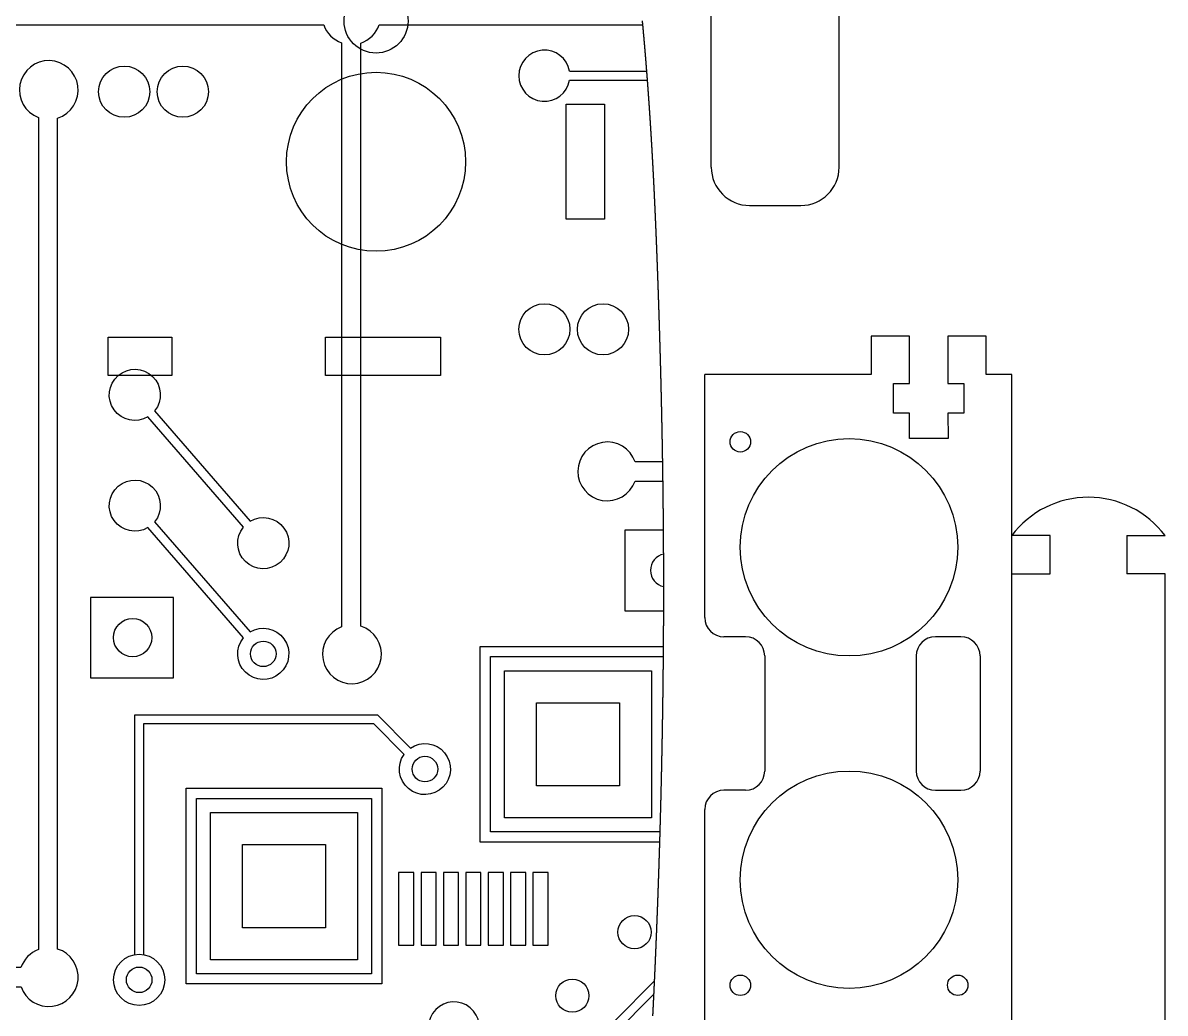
# Model space of a CAD drawing. Header units: millimetres. Extents: x -53 to 1579, y -453 to 381.
# Drawn here: x 5.8 to 95.1, y 230.3 to 307.8 of the extents above; entities that cross this region are included whole.
import ezdxf

# ---------------------------------------------------------------- set-up
doc = ezdxf.new("R2010")
doc.units = ezdxf.units.MM
doc.layers.add('design1 cut', color=1, linetype='Continuous')
doc.layers.add('design1-etch', color=5, linetype='Continuous')
doc.layers.add('toCut', color=1, linetype='Continuous', true_color=0xff0000)

msp = doc.modelspace()

# ---------------------------------------------------------------- linework, layer by layer
at = {"layer": 'design1 cut'}
for centre, radius in [((14.374, 259.696), 1.5), ((24.588, 258.422), 1), ((37.232, 249.414), 1), ((14.885, 232.931), 1)]:
    msp.add_circle(centre, radius, dxfattribs=at)
at = {"layer": 'design1-etch'}
for points in [[(3.296, 307.61), (29.316, 307.61, 0.227202), (30.719, 306.203), (30.719, 260.542, 5.963573), (32.219, 260.581), (32.219, 306.19, 0.231476), (33.657, 307.61), (54.271, 307.61)], [(3.296, 232.387), (5.647, 232.387, 1.618375), (8.511, 235.34), (8.511, 300.324, 5.963573), (7.011, 300.363), (7.011, 235.301, 0.224941), (5.64, 233.887), (3.296, 233.887)], [(55.824, 273.432), (53.667, 273.432, 5.965639), (53.66, 271.932), (55.847, 271.932)], [(14.535, 234.9), (14.535, 253.644), (33.531, 253.644), (36.094, 251.058, -11.340391), (35.597, 250.566), (33.239, 252.944), (15.235, 252.944), (15.235, 234.9)], [(55.187, 232.845), (45.877, 223.474), (41.156, 228.079, 11.340391), (40.667, 227.578), (45.884, 222.489), (55.138, 231.802)]]:
    msp.add_lwpolyline(points, format="xyb", dxfattribs=at)
for points in [[(48.541, 303.982), (54.58, 303.982)], [(48.541, 303.282), (54.634, 303.282)], [(55.888, 268.084), (52.872, 268.084), (52.872, 261.799), (55.903, 261.799)], [(55.598, 243.705), (41.552, 243.705), (41.552, 259.005), (55.888, 259.005)], [(55.622, 244.505), (42.352, 244.505), (42.352, 258.205), (55.882, 258.205)]]:
    msp.add_lwpolyline(points, dxfattribs=at)
for points in [[(23.034, 268.342), (15.568, 276.96, -11.340391), (16.097, 277.418), (23.563, 268.801, -11.340391)], [(23.034, 259.681), (15.568, 268.298, -11.340391), (16.097, 268.756), (23.563, 260.139, -11.340391)]]:
    msp.add_lwpolyline(points, format="xyb", close=True, dxfattribs=at)
for points in [[(17.575, 262.825), (11.08, 262.825), (11.08, 256.54), (17.575, 256.54)], [(54.952, 257.105), (54.952, 245.605), (43.452, 245.605), (43.452, 257.105)], [(52.452, 254.605), (52.452, 248.105), (45.952, 248.105), (45.952, 254.605)], [(33.86, 247.908), (33.86, 232.608), (18.56, 232.608), (18.56, 247.908)], [(33.06, 247.108), (33.06, 233.408), (19.36, 233.408), (19.36, 247.108)], [(31.96, 246.008), (31.96, 234.508), (20.46, 234.508), (20.46, 246.008)], [(29.46, 243.508), (29.46, 237.008), (22.96, 237.008), (22.96, 243.508)], [(35.175, 241.319), (35.175, 235.641), (36.362, 235.641), (36.362, 241.319)], [(36.926, 241.319), (36.926, 235.641), (38.113, 235.641), (38.113, 241.319)], [(38.676, 241.319), (38.676, 235.641), (39.863, 235.641), (39.863, 241.319)], [(40.426, 241.319), (40.426, 235.641), (41.613, 235.641), (41.613, 241.319)], [(42.176, 241.319), (42.176, 235.641), (43.364, 235.641), (43.364, 241.319)], [(43.927, 241.319), (43.927, 235.641), (45.114, 235.641), (45.114, 241.319)], [(45.677, 241.319), (45.677, 235.641), (46.864, 235.641), (46.864, 241.319)]]:
    msp.add_lwpolyline(points, close=True, dxfattribs=at)
for centre, radius in [((13.716, 302.384), 2), ((18.301, 302.384), 2), ((46.572, 283.804), 2), ((51.157, 283.804), 2), ((53.622, 236.656), 1.3), ((14.885, 232.931), 2), ((48.757, 231.693), 1.3)]:
    msp.add_circle(centre, radius, dxfattribs=at)
for centre, radius, start, end in [((46.572, 303.632), 2, 10.07866, 349.92134), ((56.166, 264.955), 1.3, 101.87548, 258.41154)]:
    msp.add_arc(centre, radius, start, end, dxfattribs=at)
at = {"layer": 'toCut'}
for p, q in [((59.62, 296.487), (59.62, 374.551)), ((69.62, 296.487), (69.62, 317.637)), ((62.62, 293.487), (66.62, 293.487)), ((75.111, 283.258), (72.111, 283.258)), ((72.111, 283.258), (72.111, 280.258)), ((75.111, 279.558), (75.111, 283.258)), ((81.111, 283.258), (78.111, 283.258)), ((78.111, 283.258), (78.111, 279.558)), ((81.111, 280.258), (81.111, 283.258)), ((59.111, 261.258), (59.111, 280.258)), ((72.111, 280.258), (59.111, 280.258)), ((83.111, 280.258), (81.111, 280.258)), ((83.111, 180.258), (83.111, 280.258)), ((73.861, 277.258), (73.861, 279.558)), ((73.861, 279.558), (75.111, 279.558)), ((78.111, 279.558), (79.361, 279.558)), ((79.361, 279.558), (79.361, 277.258)), ((75.132, 277.258), (73.861, 277.258)), ((75.132, 275.258), (75.132, 277.258)), ((79.361, 277.258), (78.111, 277.258)), ((78.111, 277.258), (78.132, 275.258)), ((78.132, 275.258), (75.132, 275.258)), ((86.111, 267.669), (83.111, 267.669)), ((86.111, 264.669), (86.111, 267.669)), ((92.111, 267.669), (92.111, 264.669)), ((92.111, 267.669), (95.111, 267.669)), ((83.111, 264.669), (86.111, 264.669)), ((95.111, 264.669), (92.111, 264.669)), ((95.111, 194.669), (95.111, 264.669)), ((62.3, 259.758), (60.611, 259.758)), ((79.142, 259.758), (77.142, 259.758)), ((63.8, 258.258), (63.8, 249.258)), ((75.642, 258.258), (75.642, 249.258)), ((80.642, 258.258), (80.642, 249.258)), ((62.3, 247.758), (60.611, 247.758)), ((77.142, 247.758), (79.142, 247.758)), ((59.111, 214.258), (59.111, 246.258))]:
    msp.add_line(p, q, dxfattribs=at)
for points in [[(48.281, 301.404), (51.281, 301.404), (51.281, 292.404), (48.281, 292.404)], [(12.453, 280.193), (12.453, 283.193), (17.453, 283.193), (17.453, 280.193)], [(29.453, 280.193), (29.453, 283.193), (38.453, 283.193), (38.453, 280.193)]]:
    msp.add_lwpolyline(points, close=True, dxfattribs=at)
for centre, radius in [((33.408, 307.904), 2.5), ((33.408, 296.904), 7), ((61.892, 275.008), 0.8), ((70.392, 266.758), 8.5), ((70.392, 240.758), 8.5), ((61.892, 232.508), 0.8), ((78.892, 232.508), 0.8)]:
    msp.add_circle(centre, radius, dxfattribs=at)
for centre, radius, start, end in [((62.62, 296.487), 3, 180, 270), ((66.62, 296.487), 3, 270, 0), ((89.111, 263.169), 7.5, 36.8699, 143.1301), ((60.611, 261.258), 1.5, 180, 270), ((62.3, 258.258), 1.5, 360, 90), ((77.142, 258.258), 1.5, 90, 180), ((79.142, 258.258), 1.5, 0, 90), ((62.3, 249.258), 1.5, 270, 0), ((77.142, 249.258), 1.5, 180, 270), ((79.142, 249.258), 1.5, 270, 0), ((60.611, 246.258), 1.5, 90, 180)]:
    msp.add_arc(centre, radius, start, end, dxfattribs=at)
for points in [[(54.297, 307.333), (54.269, 307.631), (54.242, 307.929)], [(54.351, 306.735), (54.324, 307.034), (54.297, 307.333)], [(54.404, 306.136), (54.378, 306.436), (54.351, 306.735)], [(54.455, 305.536), (54.429, 305.836), (54.404, 306.136)], [(54.505, 304.935), (54.48, 305.236), (54.455, 305.536)], [(54.553, 304.333), (54.529, 304.634), (54.505, 304.935)], [(54.6, 303.729), (54.576, 304.031), (54.553, 304.333)], [(54.646, 303.124), (54.623, 303.426), (54.6, 303.729)], [(54.69, 302.518), (54.668, 302.821), (54.646, 303.124)], [(54.734, 301.91), (54.712, 302.214), (54.69, 302.518)], [(54.755, 301.605), (54.745, 301.757), (54.734, 301.91)], [(54.777, 301.299), (54.766, 301.452), (54.755, 301.605)], [(54.798, 300.992), (54.787, 301.145), (54.777, 301.299)], [(54.818, 300.683), (54.808, 300.838), (54.798, 300.992)], [(54.839, 300.374), (54.829, 300.529), (54.818, 300.683)], [(54.859, 300.063), (54.849, 300.218), (54.839, 300.374)], [(54.88, 299.75), (54.869, 299.906), (54.859, 300.063)], [(54.899, 299.435), (54.889, 299.592), (54.88, 299.75)], [(54.919, 299.118), (54.909, 299.276), (54.899, 299.435)], [(54.939, 298.799), (54.929, 298.959), (54.919, 299.118)], [(54.958, 298.478), (54.948, 298.638), (54.939, 298.799)], [(54.977, 298.154), (54.968, 298.316), (54.958, 298.478)], [(54.996, 297.827), (54.987, 297.99), (54.977, 298.154)], [(55.015, 297.497), (55.006, 297.662), (54.996, 297.827)], [(55.034, 297.165), (55.024, 297.331), (55.015, 297.497)], [(55.043, 296.997), (55.038, 297.081), (55.034, 297.165)], [(55.052, 296.829), (55.048, 296.913), (55.043, 296.997)], [(55.061, 296.66), (55.057, 296.744), (55.052, 296.829)], [(55.071, 296.49), (55.066, 296.575), (55.061, 296.66)], [(55.08, 296.319), (55.075, 296.404), (55.071, 296.49)], [(55.089, 296.147), (55.084, 296.233), (55.08, 296.319)], [(55.098, 295.974), (55.093, 296.061), (55.089, 296.147)], [(55.107, 295.801), (55.102, 295.888), (55.098, 295.974)], [(55.116, 295.626), (55.111, 295.713), (55.107, 295.801)], [(55.125, 295.451), (55.12, 295.538), (55.116, 295.626)], [(55.134, 295.274), (55.129, 295.362), (55.125, 295.451)], [(55.142, 295.096), (55.138, 295.185), (55.134, 295.274)], [(55.151, 294.918), (55.147, 295.007), (55.142, 295.096)], [(55.16, 294.738), (55.156, 294.828), (55.151, 294.918)], [(55.169, 294.557), (55.165, 294.648), (55.16, 294.738)], [(55.178, 294.375), (55.173, 294.466), (55.169, 294.557)], [(55.186, 294.192), (55.182, 294.284), (55.178, 294.375)], [(55.195, 294.008), (55.191, 294.1), (55.186, 294.192)], [(55.204, 293.823), (55.199, 293.915), (55.195, 294.008)], [(55.212, 293.636), (55.208, 293.729), (55.204, 293.823)], [(55.221, 293.448), (55.217, 293.542), (55.212, 293.636)], [(55.23, 293.259), (55.225, 293.354), (55.221, 293.448)], [(55.238, 293.069), (55.234, 293.164), (55.23, 293.259)], [(55.247, 292.878), (55.243, 292.974), (55.238, 293.069)], [(55.255, 292.685), (55.251, 292.781), (55.247, 292.878)], [(55.264, 292.491), (55.26, 292.588), (55.255, 292.685)], [(55.272, 292.296), (55.268, 292.393), (55.264, 292.491)], [(55.281, 292.099), (55.277, 292.197), (55.272, 292.296)], [(55.289, 291.901), (55.285, 292), (55.281, 292.099)], [(55.298, 291.701), (55.293, 291.801), (55.289, 291.901)], [(55.306, 291.5), (55.302, 291.601), (55.298, 291.701)], [(55.314, 291.298), (55.31, 291.399), (55.306, 291.5)], [(55.323, 291.094), (55.319, 291.196), (55.314, 291.298)], [(55.331, 290.889), (55.327, 290.991), (55.323, 291.094)], [(55.34, 290.682), (55.335, 290.785), (55.331, 290.889)], [(55.348, 290.474), (55.344, 290.578), (55.34, 290.682)], [(55.356, 290.264), (55.352, 290.369), (55.348, 290.474)], [(55.365, 290.053), (55.36, 290.158), (55.356, 290.264)], [(55.373, 289.84), (55.369, 289.946), (55.365, 290.053)], [(55.381, 289.625), (55.377, 289.732), (55.373, 289.84)], [(55.389, 289.409), (55.385, 289.517), (55.381, 289.625)], [(55.398, 289.191), (55.394, 289.3), (55.389, 289.409)], [(55.406, 288.972), (55.402, 289.081), (55.398, 289.191)], [(55.414, 288.751), (55.41, 288.861), (55.406, 288.972)], [(55.422, 288.528), (55.418, 288.639), (55.414, 288.751)], [(55.431, 288.303), (55.426, 288.415), (55.422, 288.528)], [(55.439, 288.077), (55.435, 288.19), (55.431, 288.303)], [(55.447, 287.849), (55.443, 287.963), (55.439, 288.077)], [(55.455, 287.619), (55.451, 287.734), (55.447, 287.849)], [(55.463, 287.388), (55.459, 287.503), (55.455, 287.619)], [(55.472, 287.154), (55.468, 287.271), (55.463, 287.388)], [(55.48, 286.919), (55.476, 287.037), (55.472, 287.154)], [(55.488, 286.682), (55.484, 286.8), (55.48, 286.919)], [(55.496, 286.443), (55.492, 286.562), (55.488, 286.682)], [(55.504, 286.203), (55.5, 286.323), (55.496, 286.443)], [(55.512, 285.96), (55.508, 286.081), (55.504, 286.203)], [(55.521, 285.716), (55.517, 285.838), (55.512, 285.96)], [(55.529, 285.47), (55.525, 285.593), (55.521, 285.716)], [(55.537, 285.223), (55.533, 285.347), (55.529, 285.47)], [(55.545, 284.974), (55.541, 285.098), (55.537, 285.223)], [(55.553, 284.723), (55.549, 284.848), (55.545, 284.974)], [(55.561, 284.47), (55.557, 284.596), (55.553, 284.723)], [(55.569, 284.216), (55.565, 284.343), (55.561, 284.47)], [(55.577, 283.96), (55.573, 284.088), (55.569, 284.216)], [(55.585, 283.702), (55.581, 283.831), (55.577, 283.96)], [(55.593, 283.443), (55.589, 283.573), (55.585, 283.702)], [(55.6, 283.182), (55.596, 283.313), (55.593, 283.443)], [(55.608, 282.92), (55.604, 283.051), (55.6, 283.182)], [(55.616, 282.656), (55.612, 282.788), (55.608, 282.92)], [(55.624, 282.39), (55.62, 282.523), (55.616, 282.656)], [(55.631, 282.123), (55.627, 282.256), (55.624, 282.39)], [(55.639, 281.854), (55.635, 281.988), (55.631, 282.123)], [(55.646, 281.584), (55.642, 281.719), (55.639, 281.854)], [(55.654, 281.312), (55.65, 281.448), (55.646, 281.584)], [(55.661, 281.038), (55.657, 281.175), (55.654, 281.312)], [(55.668, 280.763), (55.665, 280.901), (55.661, 281.038)], [(55.676, 280.487), (55.672, 280.625), (55.668, 280.763)], [(55.683, 280.209), (55.679, 280.348), (55.676, 280.487)], [(55.69, 279.93), (55.686, 280.069), (55.683, 280.209)], [(55.697, 279.649), (55.694, 279.789), (55.69, 279.93)], [(55.704, 279.367), (55.701, 279.508), (55.697, 279.649)], [(55.711, 279.083), (55.708, 279.225), (55.704, 279.367)], [(55.718, 278.798), (55.714, 278.94), (55.711, 279.083)], [(55.725, 278.511), (55.721, 278.654), (55.718, 278.798)], [(55.731, 278.223), (55.728, 278.367), (55.725, 278.511)], [(55.738, 277.934), (55.735, 278.078), (55.731, 278.223)], [(55.744, 277.643), (55.741, 277.788), (55.738, 277.934)], [(55.751, 277.351), (55.747, 277.497), (55.744, 277.643)], [(55.757, 277.057), (55.754, 277.204), (55.751, 277.351)], [(55.763, 276.762), (55.76, 276.91), (55.757, 277.057)], [(55.769, 276.466), (55.766, 276.614), (55.763, 276.762)], [(55.775, 276.169), (55.772, 276.317), (55.769, 276.466)], [(55.781, 275.87), (55.778, 276.019), (55.775, 276.169)], [(55.787, 275.57), (55.784, 275.72), (55.781, 275.87)], [(55.793, 275.268), (55.79, 275.419), (55.787, 275.57)], [(55.798, 274.966), (55.795, 275.117), (55.793, 275.268)], [(55.804, 274.662), (55.801, 274.814), (55.798, 274.966)], [(55.809, 274.357), (55.806, 274.509), (55.804, 274.662)], [(55.814, 274.05), (55.812, 274.204), (55.809, 274.357)], [(55.819, 273.743), (55.817, 273.897), (55.814, 274.05)], [(55.824, 273.434), (55.822, 273.588), (55.819, 273.743)], [(55.829, 273.124), (55.827, 273.279), (55.824, 273.434)], [(55.834, 272.813), (55.832, 272.968), (55.829, 273.124)], [(55.839, 272.5), (55.836, 272.657), (55.834, 272.813)], [(55.843, 272.187), (55.841, 272.344), (55.839, 272.5)], [(55.847, 271.872), (55.845, 272.03), (55.843, 272.187)], [(55.852, 271.556), (55.849, 271.714), (55.847, 271.872)], [(55.856, 271.239), (55.854, 271.398), (55.852, 271.556)], [(55.86, 270.921), (55.858, 271.08), (55.856, 271.239)], [(55.863, 270.602), (55.861, 270.762), (55.86, 270.921)], [(55.867, 270.282), (55.865, 270.442), (55.863, 270.602)], [(55.87, 269.961), (55.869, 270.121), (55.867, 270.282)], [(55.874, 269.638), (55.872, 269.799), (55.87, 269.961)], [(55.877, 269.315), (55.875, 269.477), (55.874, 269.638)], [(55.88, 268.99), (55.878, 269.153), (55.877, 269.315)], [(55.883, 268.665), (55.881, 268.828), (55.88, 268.99)], [(55.886, 268.338), (55.884, 268.502), (55.883, 268.665)], [(55.888, 268.011), (55.887, 268.175), (55.886, 268.338)], [(55.89, 267.682), (55.889, 267.847), (55.888, 268.011)], [(55.893, 267.353), (55.892, 267.518), (55.89, 267.682)], [(55.895, 267.022), (55.894, 267.188), (55.893, 267.353)], [(55.897, 266.691), (55.896, 266.857), (55.895, 267.022)], [(55.898, 266.359), (55.897, 266.525), (55.897, 266.691)], [(55.9, 266.025), (55.899, 266.192), (55.898, 266.359)], [(55.901, 265.691), (55.9, 265.858), (55.9, 266.025)], [(55.902, 265.356), (55.902, 265.524), (55.901, 265.691)], [(55.903, 265.02), (55.903, 265.188), (55.902, 265.356)], [(55.904, 264.683), (55.904, 264.852), (55.903, 265.02)], [(55.905, 264.346), (55.904, 264.514), (55.904, 264.683)], [(55.905, 264.007), (55.905, 264.176), (55.905, 264.346)], [(55.905, 263.668), (55.905, 263.837), (55.905, 264.007)], [(55.905, 263.327), (55.905, 263.497), (55.905, 263.668)], [(55.904, 262.302), (55.904, 262.473), (55.905, 262.644)], [(55.905, 262.986), (55.905, 263.157), (55.905, 263.327)], [(55.905, 262.644), (55.905, 262.815), (55.905, 262.986)], [(55.901, 261.269), (55.902, 261.614), (55.903, 261.958)], [(55.903, 261.958), (55.904, 262.13), (55.904, 262.302)], [(55.898, 260.577), (55.9, 260.923), (55.901, 261.269)], [(55.894, 259.882), (55.896, 260.229), (55.898, 260.577)], [(55.884, 258.484), (55.887, 258.834), (55.89, 259.184)], [(55.89, 259.184), (55.892, 259.533), (55.894, 259.882)], [(55.878, 257.782), (55.881, 258.133), (55.884, 258.484)], [(55.871, 257.077), (55.874, 257.43), (55.878, 257.782)], [(55.854, 255.662), (55.859, 256.016), (55.863, 256.371)], [(55.863, 256.371), (55.867, 256.724), (55.871, 257.077)], [(55.845, 254.952), (55.85, 255.307), (55.854, 255.662)], [(55.835, 254.24), (55.84, 254.596), (55.845, 254.952)], [(55.824, 253.527), (55.829, 253.883), (55.835, 254.24)], [(55.8, 252.096), (55.806, 252.454), (55.812, 252.812)], [(55.812, 252.812), (55.818, 253.169), (55.824, 253.527)], [(55.786, 251.379), (55.793, 251.738), (55.8, 252.096)], [(55.772, 250.662), (55.779, 251.021), (55.786, 251.379)], [(55.758, 249.943), (55.765, 250.303), (55.772, 250.662)], [(55.726, 248.505), (55.734, 248.865), (55.742, 249.224)], [(55.742, 249.224), (55.75, 249.584), (55.758, 249.943)], [(55.691, 247.065), (55.708, 247.785), (55.726, 248.505)], [(55.653, 245.626), (55.672, 246.346), (55.691, 247.065)], [(55.613, 244.187), (55.623, 244.547), (55.633, 244.906)], [(55.633, 244.906), (55.643, 245.266), (55.653, 245.626)], [(55.591, 243.469), (55.602, 243.828), (55.613, 244.187)], [(55.569, 242.751), (55.58, 243.11), (55.591, 243.469)], [(55.547, 242.035), (55.558, 242.393), (55.569, 242.751)], [(55.499, 240.604), (55.511, 240.962), (55.523, 241.319)], [(55.523, 241.319), (55.535, 241.677), (55.547, 242.035)], [(55.474, 239.891), (55.486, 240.248), (55.499, 240.604)], [(55.448, 239.179), (55.461, 239.535), (55.474, 239.891)], [(55.422, 238.469), (55.435, 238.824), (55.448, 239.179)], [(55.368, 237.054), (55.381, 237.408), (55.395, 237.761)], [(55.395, 237.761), (55.409, 238.115), (55.422, 238.469)], [(55.339, 236.35), (55.354, 236.702), (55.368, 237.054)], [(55.31, 235.648), (55.325, 235.999), (55.339, 236.35)], [(55.251, 234.25), (55.266, 234.599), (55.281, 234.948)], [(55.281, 234.948), (55.296, 235.298), (55.31, 235.648)], [(55.22, 233.556), (55.235, 233.903), (55.251, 234.25)], [(55.188, 232.864), (55.204, 233.21), (55.22, 233.556)], [(55.156, 232.175), (55.172, 232.519), (55.188, 232.864)], [(55.09, 230.806), (55.106, 231.147), (55.123, 231.489)], [(55.123, 231.489), (55.14, 231.832), (55.156, 232.175)], [(55.056, 230.126), (55.073, 230.466), (55.09, 230.806)]]:
    msp.add_open_spline(points, degree=2, dxfattribs=at)

doc.saveas('drawing.dxf')
